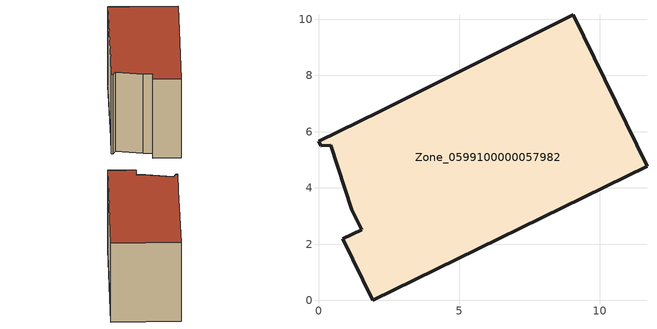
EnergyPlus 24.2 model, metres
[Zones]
Zone_0599100000057982
 floor ground (C_G): 0.86,2.18 1.53,2.51 1.18,3.23 0.44,5.51 0.08,5.5 0,5.66 2.16,6.71 9.06,10.16 11.68,4.77 1.92,0 z0
 wall outside (C_F): 1.53,2.51 0.86,2.18 1.92,0 11.68,4.77 9.06,10.16 2.16,6.71 0,5.66 0.08,5.5 0.44,5.51 1.18,3.23 1.53,2.51 z0:8.12
 roof outside (C_R): 0.08,5.5 0.44,5.51 1.18,3.23 1.53,2.51 0.86,2.18 1.92,0 11.68,4.77 9.06,10.16 2.16,6.71 0,5.66 z8.12
[BUILDING]
Pand.0599100000057982: North Axis=0; Terrain=City; Loads Convergence Tolerance Value=0.04; Temperature Convergence Tolerance Value=0.4; Solar Distribution=FullExterior; Maximum Number of Warmup Days=25; Minimum Number of Warmup Days=1
[Site:Location]
Rotterdam.The.Hague.AP_ZH_NLD Design_Conditions: Latitude=51.96; Longitude=4.45; Time Zone=1; Elevation=-4.5
[SITE:GROUNDTEMPERATURE:BUILDINGSURFACE]
18, 18, 18, 18, 18, 18, 18, 18, 18, 18, 18, 18
[MATERIAL] Thermal Absorptance=0.9; Solar Absorptance=0.7; Visible Absorptance=0.7
Name | Roughness | Thickness | Conductivity | Density | Specific Heat
G.TI.1965-1974 | MediumSmooth | 0.15 | 0.882353 | 540 | 1210
F.TI.1965-1974 | Rough | 0.3 | 0.697674 | 1920 | 840
R.TI.1965-1974 | MediumRough | 0.2 | 0.232558 | 1500 | 1000
[CONSTRUCTION]
C_G: G.TI.1965-1974
C_F: F.TI.1965-1974
C_R: R.TI.1965-1974
[ZONE]
Zone_0599100000057982: Type=1; Multiplier=1; Ceiling Height=Autocalculate; Volume=Autocalculate; Floor Area=autocalculate; Part of Total Floor Area=Yes
[ZONEINFILTRATION:DESIGNFLOWRATE]
Infil_Zone_0599100000057982: Zone or ZoneList or Space or SpaceList=Zone_0599100000057982; Schedule=AlwaysOn; Design Flow Rate Calculation Method=Flow/Area; Flow Rate per Floor Area=0.003; Constant Term Coefficient=1; Temperature Term Coefficient=0; Velocity Term Coefficient=0; Velocity Squared Term Coefficient=0
[HVACTEMPLATE:ZONE:IDEALLOADSAIRSYSTEM]
Zone_0599100000057982: Maximum Heating Supply Air Temperature=50; Minimum Cooling Supply Air Temperature=13; Maximum Heating Supply Air Humidity Ratio=0.0156; Minimum Cooling Supply Air Humidity Ratio=0.0077; Heating Limit=NoLimit; Cooling Limit=NoLimit; Dehumidification Control Type=ConstantSensibleHeatRatio; Cooling Sensible Heat Ratio=0.7; Dehumidification Setpoint=60; Humidification Control Type=None; Humidification Setpoint=30; Outdoor Air Method=None; Outdoor Air Flow Rate per Person=0.00944; Outdoor Air Flow Rate per Zone Floor Area=0; Outdoor Air Flow Rate per Zone=0; Demand Controlled Ventilation Type=None; Outdoor Air Economizer Type=NoEconomizer; Heat Recovery Type=None; Sensible Heat Recovery Effectiveness=0.7; Latent Heat Recovery Effectiveness=0.65
[ZONECONTROL:THERMOSTAT]
ThermostatControl_Zone_0599100000057982: Zone or ZoneList=Zone_0599100000057982; Control Type Schedule=DualSetpointControlType; Control 1=Thermostat_Zone_0599100000057982; Temperature Difference Between Cutout And Setpoint=0
[THERMOSTATSETPOINT:DUALSETPOINT]
Thermostat_Zone_0599100000057982: Heating Setpoint Temperature Schedule=HeatingSetpoint_Zone_0599100000057982; Cooling Setpoint Temperature Schedule=CoolingSetpoint_Zone_0599100000057982
[SCHEDULE:COMPACT]
HeatingSetpoint_Zone_0599100000057982: Through: 12/31, For: AllDays, Until: 24:00, 21
CoolingSetpoint_Zone_0599100000057982: Through: 12/31, For: AllDays, Until: 24:00, 24
DualSetpointControlType: Through: 12/31, For: AllDays, Until: 24:00, 4
AlwaysOn: Through: 12/31, For: AllDays, Until: 24:00, 1
